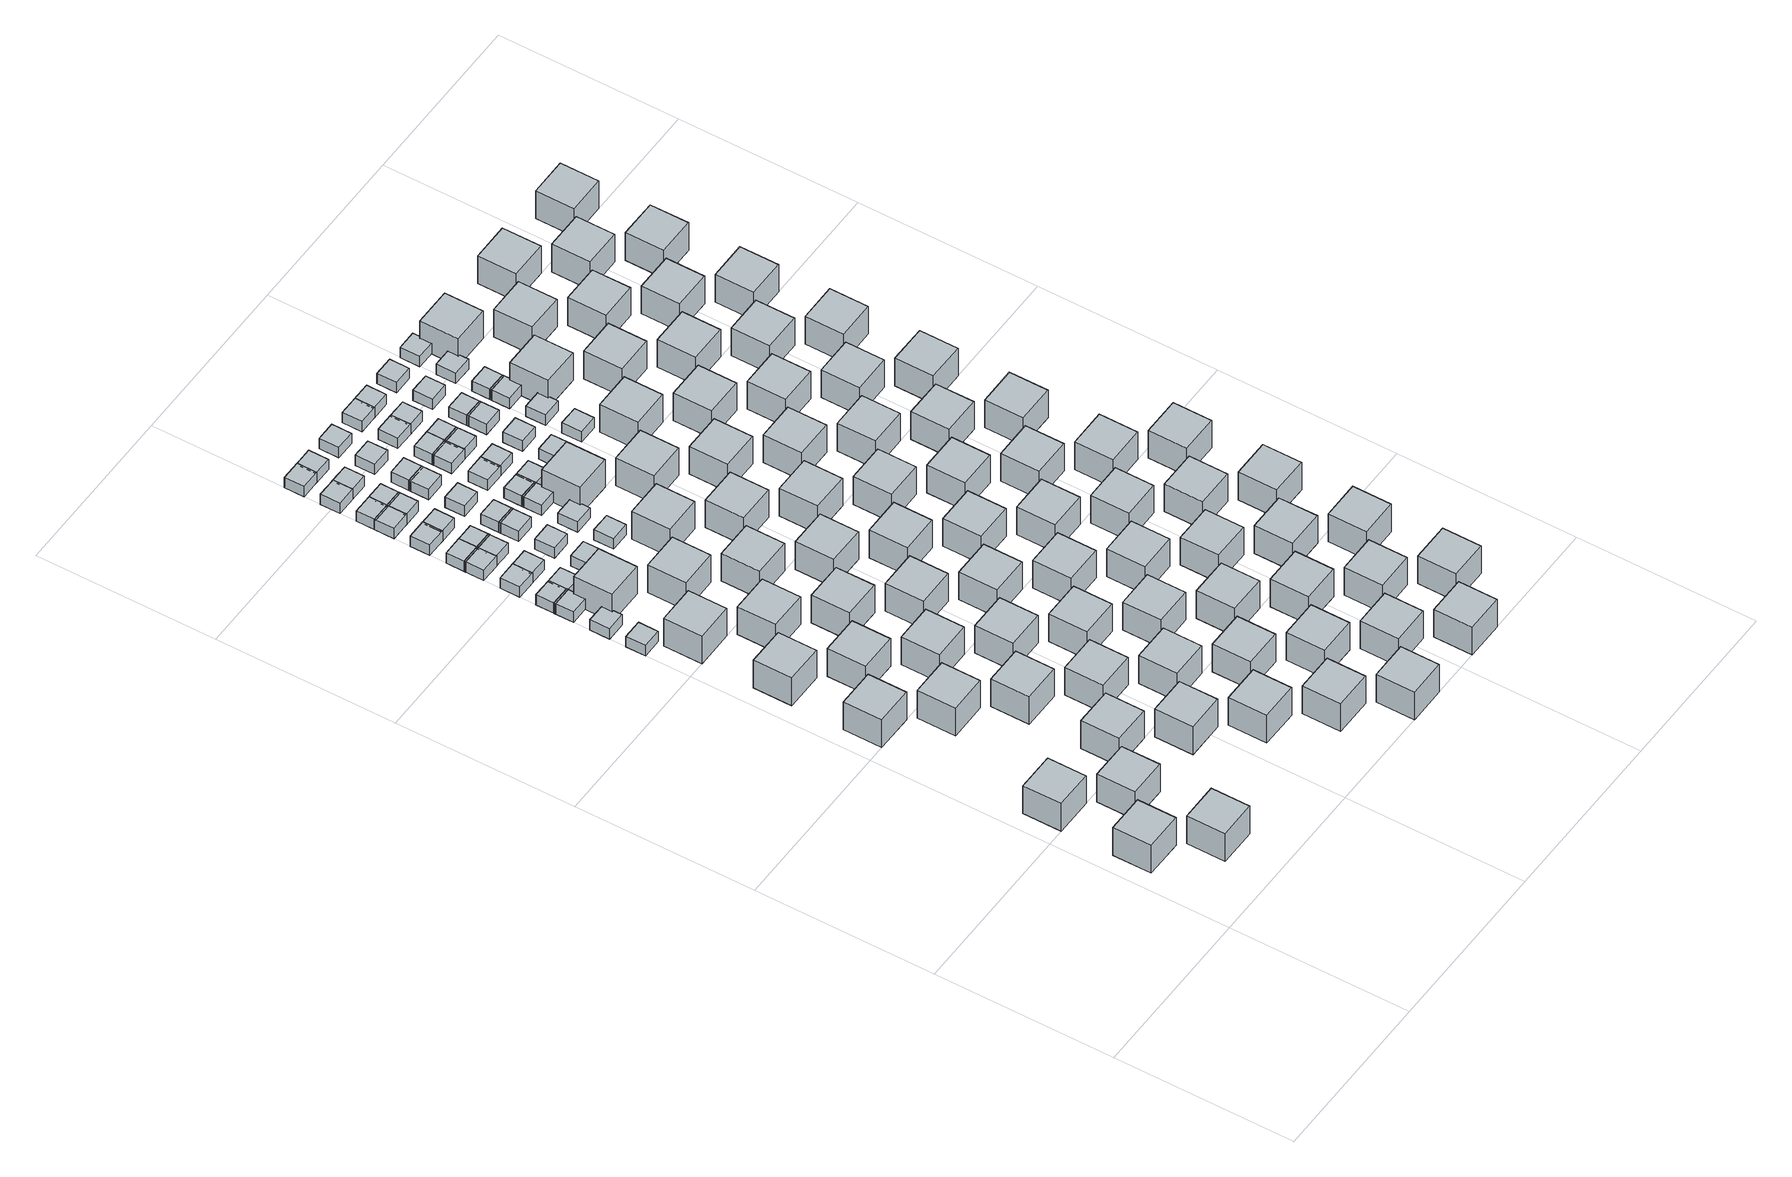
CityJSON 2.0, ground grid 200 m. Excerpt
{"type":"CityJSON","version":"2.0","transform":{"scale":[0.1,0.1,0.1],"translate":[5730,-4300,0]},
"CityObjects":{
"object1":{"type":"GenericCityObject","geometry":[{"type":"Solid","lod":"1","boundaries":[[[[0,1,2,3]],[[4,5,1,0]],[[5,6,2,1]],[[6,7,3,2]],[[7,4,0,3]],[[7,6,5,4]]]]}]},
"object2":{"type":"GenericCityObject","geometry":[{"type":"Solid","lod":"1","boundaries":[[[[8,9,10,11]],[[12,13,9,8]],[[13,14,10,9]],[[14,15,11,10]],[[15,12,8,11]],[[15,14,13,12]]]]}]},
"object3":{"type":"GenericCityObject","geometry":[{"type":"Solid","lod":"1","boundaries":[[[[16,17,18,19]],[[20,21,17,16]],[[21,22,18,17]],[[22,23,19,18]],[[23,20,16,19]],[[23,22,21,20]]]]}]},
"object4":{"type":"GenericCityObject","geometry":[{"type":"Solid","lod":"1","boundaries":[[[[24,25,26,27]],[[28,29,25,24]],[[29,30,26,25]],[[30,31,27,26]],[[31,28,24,27]],[[31,30,29,28]]]]}]},
"object5":{"type":"GenericCityObject","geometry":[{"type":"Solid","lod":"1","boundaries":[[[[32,33,34,35]],[[36,37,33,32]],[[37,38,34,33]],[[38,39,35,34]],[[39,36,32,35]],[[39,38,37,36]]]]}]},
"object6":{"type":"GenericCityObject","geometry":[{"type":"Solid","lod":"1","boundaries":[[[[40,41,42,43]],[[44,45,41,40]],[[45,46,42,41]],[[46,47,43,42]],[[47,44,40,43]],[[47,46,45,44]]]]}]},
"object7":{"type":"GenericCityObject","geometry":[{"type":"Solid","lod":"1","boundaries":[[[[48,49,50,51]],[[52,53,49,48]],[[53,54,50,49]],[[54,55,51,50]],[[55,52,48,51]],[[55,54,53,52]]]]}]},
"object8":{"type":"GenericCityObject","geometry":[{"type":"Solid","lod":"1","boundaries":[[[[56,57,58,59]],[[60,61,57,56]],[[61,62,58,57]],[[62,63,59,58]],[[63,60,56,59]],[[63,62,61,60]]]]}]},
"object9":{"type":"GenericCityObject","geometry":[{"type":"Solid","lod":"1","boundaries":[[[[64,65,66,67]],[[68,69,65,64]],[[69,70,66,65]],[[70,71,67,66]],[[71,68,64,67]],[[71,70,69,68]]]]}]},
"object10":{"type":"GenericCityObject","geometry":[{"type":"Solid","lod":"1","boundaries":[[[[72,73,74,75]],[[76,77,73,72]],[[77,78,74,73]],[[78,79,75,74]],[[79,76,72,75]],[[79,78,77,76]]]]}]},
"object11":{"type":"GenericCityObject","geometry":[{"type":"Solid","lod":"1","boundaries":[[[[80,81,82,83]],[[84,85,81,80]],[[85,86,82,81]],[[86,87,83,82]],[[87,84,80,83]],[[87,86,85,84]]]]}]},
"object12":{"type":"GenericCityObject","geometry":[{"type":"Solid","lod":"1","boundaries":[[[[88,89,90,91]],[[92,93,89,88]],[[93,94,90,89]],[[94,95,91,90]],[[95,92,88,91]],[[95,94,93,92]]]]}]},
"object13":{"type":"GenericCityObject","geometry":[{"type":"Solid","lod":"1","boundaries":[[[[96,97,98,99]],[[100,101,97,96]],[[101,102,98,97]],[[102,103,99,98]],[[103,100,96,99]],[[103,102,101,100]]]]}]},
"object14":{"type":"GenericCityObject","geometry":[{"type":"Solid","lod":"1","boundaries":[[[[104,105,106,107]],[[108,109,105,104]],[[109,110,106,105]],[[110,111,107,106]],[[111,108,104,107]],[[111,110,109,108]]]]}]},
"object15":{"type":"GenericCityObject","geometry":[{"type":"Solid","lod":"1","boundaries":[[[[112,113,114,115]],[[116,117,113,112]],[[117,118,114,113]],[[118,119,115,114]],[[119,116,112,115]],[[119,118,117,116]]]]}]},
"object16":{"type":"GenericCityObject","geometry":[{"type":"Solid","lod":"1","boundaries":[[[[120,121,122,123]],[[124,125,121,120]],[[125,126,122,121]],[[126,127,123,122]],[[127,124,120,123]],[[127,126,125,124]]]]}]},
"object17":{"type":"GenericCityObject","geometry":[{"type":"Solid","lod":"1","boundaries":[[[[128,129,130,131]],[[132,133,129,128]],[[133,134,130,129]],[[134,135,131,130]],[[135,132,128,131]],[[135,134,133,132]]]]}]},
"object18":{"type":"GenericCityObject","geometry":[{"type":"Solid","lod":"1","boundaries":[[[[136,137,138,139]],[[140,141,137,136]],[[141,142,138,137]],[[142,143,139,138]],[[143,140,136,139]],[[143,142,141,140]]]]}]},
"object19":{"type":"GenericCityObject","geometry":[{"type":"Solid","lod":"1","boundaries":[[[[144,145,146,147]],[[148,149,145,144]],[[149,150,146,145]],[[150,151,147,146]],[[151,148,144,147]],[[151,150,149,148]]]]}]},
"object20":{"type":"GenericCityObject","geometry":[{"type":"Solid","lod":"1","boundaries":[[[[152,153,154,155]],[[156,157,153,152]],[[157,158,154,153]],[[158,159,155,154]],[[159,156,152,155]],[[159,158,157,156]]]]}]},
"object21":{"type":"GenericCityObject","geometry":[{"type":"Solid","lod":"1","boundaries":[[[[160,161,162,163]],[[164,165,161,160]],[[165,166,162,161]],[[166,167,163,162]],[[167,164,160,163]],[[167,166,165,164]]]]}]},
"object22":{"type":"GenericCityObject","geometry":[{"type":"Solid","lod":"1","boundaries":[[[[168,169,170,171]],[[172,173,169,168]],[[173,174,170,169]],[[174,175,171,170]],[[175,172,168,171]],[[175,174,173,172]]]]}]},
"object23":{"type":"GenericCityObject","geometry":[{"type":"Solid","lod":"1","boundaries":[[[[176,177,178,179]],[[180,181,177,176]],[[181,182,178,177]],[[182,183,179,178]],[[183,180,176,179]],[[183,182,181,180]]]]}]},
"object24":{"type":"GenericCityObject","geometry":[{"type":"Solid","lod":"1","boundaries":[[[[184,185,186,187]],[[188,189,185,184]],[[189,190,186,185]],[[190,191,187,186]],[[191,188,184,187]],[[191,190,189,188]]]]}]},
"object25":{"type":"GenericCityObject","geometry":[{"type":"Solid","lod":"1","boundaries":[[[[192,193,194,195]],[[196,197,193,192]],[[197,198,194,193]],[[198,199,195,194]],[[199,196,192,195]],[[199,198,197,196]]]]}]},
"object26":{"type":"GenericCityObject","geometry":[{"type":"Solid","lod":"1","boundaries":[[[[200,201,202,203]],[[204,205,201,200]],[[205,206,202,201]],[[206,207,203,202]],[[207,204,200,203]],[[207,206,205,204]]]]}]},
"object27":{"type":"GenericCityObject","geometry":[{"type":"Solid","lod":"1","boundaries":[[[[208,209,210,211]],[[212,213,209,208]],[[213,214,210,209]],[[214,215,211,210]],[[215,212,208,211]],[[215,214,213,212]]]]}]},
"object28":{"type":"GenericCityObject","geometry":[{"type":"Solid","lod":"1","boundaries":[[[[216,217,218,219]],[[220,221,217,216]],[[221,222,218,217]],[[222,223,219,218]],[[223,220,216,219]],[[223,222,221,220]]]]}]},
"object29":{"type":"GenericCityObject","geometry":[{"type":"Solid","lod":"1","boundaries":[[[[224,225,226,227]],[[228,229,225,224]],[[229,230,226,225]],[[230,231,227,226]],[[231,228,224,227]],[[231,230,229,228]]]]}]},
"object30":{"type":"GenericCityObject","geometry":[{"type":"Solid","lod":"1","boundaries":[[[[232,233,234,235]],[[236,237,233,232]],[[237,238,234,233]],[[238,239,235,234]],[[239,236,232,235]],[[239,238,237,236]]]]}]},
"object31":{"type":"GenericCityObject","geometry":[{"type":"Solid","lod":"1","boundaries":[[[[240,241,242,243]],[[244,245,241,240]],[[245,246,242,241]],[[246,247,243,242]],[[247,244,240,243]],[[247,246,245,244]]]]}]},
"object32":{"type":"GenericCityObject","geometry":[{"type":"Solid","lod":"1","boundaries":[[[[248,249,250,251]],[[252,253,249,248]],[[253,254,250,249]],[[254,255,251,250]],[[255,252,248,251]],[[255,254,253,252]]]]}]},
"object33":{"type":"GenericCityObject","geometry":[{"type":"Solid","lod":"1","boundaries":[[[[256,257,258,259]],[[260,261,257,256]],[[261,262,258,257]],[[262,263,259,258]],[[263,260,256,259]],[[263,262,261,260]]]]}]},
"object34":{"type":"GenericCityObject","geometry":[{"type":"Solid","lod":"1","boundaries":[[[[264,265,266,267]],[[268,269,265,264]],[[269,270,266,265]],[[270,271,267,266]],[[271,268,264,267]],[[271,270,269,268]]]]}]},
"object35":{"type":"GenericCityObject","geometry":[{"type":"Solid","lod":"1","boundaries":[[[[272,273,274,275]],[[276,277,273,272]],[[277,278,274,273]],[[278,279,275,274]],[[279,276,272,275]],[[279,278,277,276]]]]}]},
"object36":{"type":"GenericCityObject","geometry":[{"type":"Solid","lod":"1","boundaries":[[[[280,281,282,283]],[[284,285,281,280]],[[285,286,282,281]],[[286,287,283,282]],[[287,284,280,283]],[[287,286,285,284]]]]}]},
"object37":{"type":"GenericCityObject","geometry":[{"type":"Solid","lod":"1","boundaries":[[[[288,289,290,291]],[[292,293,289,288]],[[293,294,290,289]],[[294,295,291,290]],[[295,292,288,291]],[[295,294,293,292]]]]}]},
"object38":{"type":"GenericCityObject","geometry":[{"type":"Solid","lod":"1","boundaries":[[[[296,297,298,299]],[[300,301,297,296]],[[301,302,298,297]],[[302,303,299,298]],[[303,300,296,299]],[[303,302,301,300]]]]}]},
"object39":{"type":"GenericCityObject","geometry":[{"type":"Solid","lod":"1","boundaries":[[[[304,305,306,307]],[[308,309,305,304]],[[309,310,306,305]],[[310,311,307,306]],[[311,308,304,307]],[[311,310,309,308]]]]}]},
"object40":{"type":"GenericCityObject","geometry":[{"type":"Solid","lod":"1","boundaries":[[[[312,313,314,315]],[[316,317,313,312]],[[317,318,314,313]],[[318,319,315,314]],[[319,316,312,315]],[[319,318,317,316]]]]}]},
"object41":{"type":"GenericCityObject","geometry":[{"type":"Solid","lod":"1","boundaries":[[[[320,321,322,323]],[[324,325,321,320]],[[325,326,322,321]],[[326,327,323,322]],[[327,324,320,323]],[[327,326,325,324]]]]}]},
"object42":{"type":"GenericCityObject","geometry":[{"type":"Solid","lod":"1","boundaries":[[[[328,329,330,331]],[[332,333,329,328]],[[333,334,330,329]],[[334,335,331,330]],[[335,332,328,331]],[[335,334,333,332]]]]}]},
"object43":{"type":"GenericCityObject","geometry":[{"type":"Solid","lod":"1","boundaries":[[[[336,337,338,339]],[[340,341,337,336]],[[341,342,338,337]],[[342,343,339,338]],[[343,340,336,339]],[[343,342,341,340]]]]}]},
"object44":{"type":"GenericCityObject","geometry":[{"type":"Solid","lod":"1","boundaries":[[[[344,345,346,347]],[[348,349,345,344]],[[349,350,346,345]],[[350,351,347,346]],[[351,348,344,347]],[[351,350,349,348]]]]}]},
"object45":{"type":"GenericCityObject","geometry":[{"type":"Solid","lod":"1","boundaries":[[[[352,353,354,355]],[[356,357,353,352]],[[357,358,354,353]],[[358,359,355,354]],[[359,356,352,355]],[[359,358,357,356]]]]}]},
"object46":{"type":"GenericCityObject","geometry":[{"type":"Solid","lod":"1","boundaries":[[[[360,361,362,363]],[[364,365,361,360]],[[365,366,362,361]],[[366,367,363,362]],[[367,364,360,363]],[[367,366,365,364]]]]}]},
"object47":{"type":"GenericCityObject","geometry":[{"type":"Solid","lod":"1","boundaries":[[[[368,369,370,371]],[[372,373,369,368]],[[373,374,370,369]],[[374,375,371,370]],[[375,372,368,371]],[[375,374,373,372]]]]}]},
"object48":{"type":"GenericCityObject","geometry":[{"type":"Solid","lod":"1","boundaries":[[[[376,377,378,379]],[[380,381,377,376]],[[381,382,378,377]],[[382,383,379,378]],[[383,380,376,379]],[[383,382,381,380]]]]}]},
"object49":{"type":"GenericCityObject","geometry":[{"type":"Solid","lod":"1","boundaries":[[[[384,385,386,387]],[[388,389,385,384]],[[389,390,386,385]],[[390,391,387,386]],[[391,388,384,387]],[[391,390,389,388]]]]}]},
"object50":{"type":"GenericCityObject","geometry":[{"type":"Solid","lod":"1","boundaries":[[[[392,393,394,395]],[[396,397,393,392]],[[397,398,394,393]],[[398,399,395,394]],[[399,396,392,395]],[[399,398,397,396]]]]}]},
"object51":{"type":"GenericCityObject","geometry":[{"type":"Solid","lod":"1","boundaries":[[[[400,401,402,403]],[[404,405,401,400]],[[405,406,402,401]],[[406,407,403,402]],[[407,404,400,403]],[[407,406,405,404]]]]}]},
"object52":{"type":"GenericCityObject","geometry":[{"type":"Solid","lod":"1","boundaries":[[[[408,409,410,411]],[[412,413,409,408]],[[413,414,410,409]],[[414,415,411,410]],[[415,412,408,411]],[[415,414,413,412]]]]}]},
"object53":{"type":"GenericCityObject","geometry":[{"type":"Solid","lod":"1","boundaries":[[[[416,417,418,419]],[[420,421,417,416]],[[421,422,418,417]],[[422,423,419,418]],[[423,420,416,419]],[[423,422,421,420]]]]}]},
"object54":{"type":"GenericCityObject","geometry":[{"type":"Solid","lod":"1","boundaries":[[[[424,425,426,427]],[[428,429,425,424]],[[429,430,426,425]],[[430,431,427,426]],[[431,428,424,427]],[[431,430,429,428]]]]}]},
"object55":{"type":"GenericCityObject","geometry":[{"type":"Solid","lod":"1","boundaries":[[[[432,433,434,435]],[[436,437,433,432]],[[437,438,434,433]],[[438,439,435,434]],[[439,436,432,435]],[[439,438,437,436]]]]}]},
"object56":{"type":"GenericCityObject","geometry":[{"type":"Solid","lod":"1","boundaries":[[[[440,441,442,443]],[[444,445,441,440]],[[445,446,442,441]],[[446,447,443,442]],[[447,444,440,443]],[[447,446,445,444]]]]}]},
"object57":{"type":"GenericCityObject","geometry":[{"type":"Solid","lod":"1","boundaries":[[[[448,449,450,451]],[[452,453,449,448]],[[453,454,450,449]],[[454,455,451,450]],[[455,452,448,451]],[[455,454,453,452]]]]}]},
"object58":{"type":"GenericCityObject","geometry":[{"type":"Solid","lod":"1","boundaries":[[[[456,457,458,459]],[[460,461,457,456]],[[461,462,458,457]],[[462,463,459,458]],[[463,460,456,459]],[[463,462,461,460]]]]}]},
"object59":{"type":"GenericCityObject","geometry":[{"type":"Solid","lod":"1","boundaries":[[[[464,465,466,467]],[[468,469,465,464]],[[469,470,466,465]],[[470,471,467,466]],[[471,468,464,467]],[[471,470,469,468]]]]}]},
"object60":{"type":"GenericCityObject","geometry":[{"type":"Solid","lod":"1","boundaries":[[[[472,473,474,475]],[[476,477,473,472]],[[477,478,474,473]],[[478,479,475,474]],[[479,476,472,475]],[[479,478,477,476]]]]}]},
"object61":{"type":"GenericCityObject","geometry":[{"type":"Solid","lod":"1","boundaries":[[[[480,481,482,483]],[[484,485,481,480]],[[485,486,482,481]],[[486,487,483,482]],[[487,484,480,483]],[[487,486,485,484]]]]}]},
"object62":{"type":"GenericCityObject","geometry":[{"type":"Solid","lod":"1","boundaries":[[[[488,489,490,491]],[[492,493,489,488]],[[493,494,490,489]],[[494,495,491,490]],[[495,492,488,491]],[[495,494,493,492]]]]}]},
"object63":{"type":"GenericCityObject","geometry":[{"type":"Solid","lod":"1","boundaries":[[[[496,497,498,499]],[[500,501,497,496]],[[501,502,498,497]],[[502,503,499,498]],[[503,500,496,499]],[[503,502,501,500]]]]}]},
"object64":{"type":"GenericCityObject","geometry":[{"type":"Solid","lod":"1","boundaries":[[[[504,505,506,507]],[[508,509,505,504]],[[509,510,506,505]],[[510,511,507,506]],[[511,508,504,507]],[[511,510,509,508]]]]}]},
"object65":{"type":"GenericCityObject","geometry":[{"type":"Solid","lod":"1","boundaries":[[[[512,513,514,515]],[[516,517,513,512]],[[517,518,514,513]],[[518,519,515,514]],[[519,516,512,515]],[[519,518,517,516]]]]}]},
"object66":{"type":"GenericCityObject","geometry":[{"type":"Solid","lod":"1","boundaries":[[[[520,521,522,523]],[[524,525,521,520]],[[525,526,522,521]],[[526,527,523,522]],[[527,524,520,523]],[[527,526,525,524]]]]}]},
"object67":{"type":"GenericCityObject","geometry":[{"type":"Solid","lod":"1","boundaries":[[[[528,529,530,531]],[[532,533,529,528]],[[533,534,530,529]],[[534,535,531,530]],[[535,532,528,531]],[[535,534,533,532]]]]}]},
"object68":{"type":"GenericCityObject","geometry":[{"type":"Solid","lod":"1","boundaries":[[[[536,537,538,539]],[[540,541,537,536]],[[541,542,538,537]],[[542,543,539,538]],[[543,540,536,539]],[[543,542,541,540]]]]}]},
"object69":{"type":"GenericCityObject","geometry":[{"type":"Solid","lod":"1","boundaries":[[[[544,545,546,547]],[[548,549,545,544]],[[549,550,546,545]],[[550,551,547,546]],[[551,548,544,547]],[[551,550,549,548]]]]}]},
"object70":{"type":"GenericCityObject","geometry":[{"type":"Solid","lod":"1","boundaries":[[[[552,553,554,555]],[[556,557,553,552]],[[557,558,554,553]],[[558,559,555,554]],[[559,556,552,555]],[[559,558,557,556]]]]}]},
"object71":{"type":"GenericCityObject","geometry":[{"type":"Solid","lod":"1","boundaries":[[[[560,561,562,563]],[[564,565,561,560]],[[565,566,562,561]],[[566,567,563,562]],[[567,564,560,563]],[[567,566,565,564]]]]}]},
"object72":{"type":"GenericCityObject","geometry":[{"type":"Solid","lod":"1","boundaries":[[[[568,569,570,571]],[[572,573,569,568]],[[573,574,570,569]],[[574,575,571,570]],[[575,572,568,571]],[[575,574,573,572]]]]}]},
"object73":{"type":"GenericCityObject","geometry":[{"type":"Solid","lod":"1","boundaries":[[[[576,577,578,579]],[[580,581,577,576]],[[581,582,578,577]],[[582,583,579,578]],[[583,580,576,579]],[[583,582,581,580]]]]}]},
"object74":{"type":"GenericCityObject","geometry":[{"type":"Solid","lod":"1","boundaries":[[[[584,585,586,587]],[[588,589,585,584]],[[589,590,586,585]],[[590,591,587,586]],[[591,588,584,587]],[[591,590,589,588]]]]}]},
"object75":{"type":"GenericCityObject","geometry":[{"type":"Solid","lod":"1","boundaries":[[[[592,593,594,595]],[[596,597,593,592]],[[597,598,594,593]],[[598,599,595,594]],[[599,596,592,595]],[[599,598,597,596]]]]}]},
"object76":{"type":"GenericCityObject","geometry":[{"type":"Solid","lod":"1","boundaries":[[[[600,601,602,603]],[[604,605,601,600]],[[605,606,602,601]],[[606,607,603,602]],[[607,604,600,603]],[[607,606,605,604]]]]}]},
"object77":{"type":"GenericCityObject","geometry":[{"type":"Solid","lod":"1","boundaries":[[[[608,609,610,611]],[[612,613,609,608]],[[613,614,610,609]],[[614,615,611,610]],[[615,612,608,611]],[[615,614,613,612]]]]}]},
"object78":{"type":"GenericCityObject","geometry":[{"type":"Solid","lod":"1","boundaries":[[[[616,617,618,619]],[[620,621,617,616]],[[621,622,618,617]],[[622,623,619,618]],[[623,620,616,619]],[[623,622,621,620]]]]}]},
"object79":{"type":"GenericCityObject","geometry":[{"type":"Solid","lod":"1","boundaries":[[[[624,625,626,627]],[[628,629,625,624]],[[629,630,626,625]],[[630,631,627,626]],[[631,628,624,627]],[[631,630,629,628]]]]}]},
"object80":{"type":"GenericCityObject","geometry":[{"type":"Solid","lod":"1","boundaries":[[[[632,633,634,635]],[[636,637,633,632]],[[637,638,634,633]],[[638,639,635,634]],[[639,636,632,635]],[[639,638,637,636]]]]}]},
"object81":{"type":"GenericCityObject","geometry":[{"type":"Solid","lod":"1","boundaries":[[[[640,641,642,643]],[[644,645,641,640]],[[645,646,642,641]],[[646,647,643,642]],[[647,644,640,643]],[[647,646,645,644]]]]}]},
"object82":{"type":"GenericCityObject","geometry":[{"type":"Solid","lod":"1","boundaries":[[[[648,649,650,651]],[[652,653,649,648]],[[653,654,650,649]],[[654,655,651,650]],[[655,652,648,651]],[[655,654,653,652]]]]}]},
"object83":{"type":"GenericCityObject","geometry":[{"type":"Solid","lod":"1","boundaries":[[[[656,657,658,659]],[[660,661,657,656]],[[661,662,658,657]],[[662,663,659,658]],[[663,660,656,659]],[[663,662,661,660]]]]}]},
"object84":{"type":"GenericCityObject","geometry":[{"type":"Solid","lod":"1","boundaries":[[[[664,665,666,667]],[[668,669,665,664]],[[669,670,666,665]],[[670,671,667,666]],[[671,668,664,667]],[[671,670,669,668]]]]}]},
"object85":{"type":"GenericCityObject","geometry":[{"type":"Solid","lod":"1","boundaries":[[[[672,673,674,675]],[[676,677,673,672]],[[677,678,674,673]],[[678,679,675,674]],[[679,676,672,675]],[[679,678,677,676]]]]}]},
"object86":{"type":"GenericCityObject","geometry":[{"type":"Solid","lod":"1","boundaries":[[[[680,681,682,683]],[[684,685,681,680]],[[685,686,682,681]],[[686,687,683,682]],[[687,684,680,683]],[[687,686,685,684]]]]}]},
"object87":{"type":"GenericCityObject","geometry":[{"type":"Solid","lod":"1","boundaries":[[[[688,689,690,691]],[[692,693,689,688]],[[693,694,690,689]],[[694,695,691,690]],[[695,692,688,691]],[[695,694,693,692]]]]}]},
"object88":{"type":"GenericCityObject","geometry":[{"type":"Solid","lod":"1","boundaries":[[[[696,697,698,699]],[[700,701,697,696]],[[701,702,698,697]],[[702,703,699,698]],[[703,700,696,699]],[[703,702,701,700]]]]}]},
"object89":{"type":"GenericCityObject","geometry":[{"type":"Solid","lod":"1","boundaries":[[[[704,705,706,707]],[[708,709,705,704]],[[709,710,706,705]],[[710,711,707,706]],[[711,708,704,707]],[[711,710,709,708]]]]}]},
"object90":{"type":"GenericCityObject","geometry":[{"type":"Solid","lod":"1","boundaries":[[[[712,713,714,715]],[[716,717,713,712]],[[717,718,714,713]],[[718,719,715,714]],[[719,716,712,715]],[[719,718,717,716]]]]}]},
"object91":{"type":"GenericCityObject","geometry":[{"type":"Solid","lod":"1","boundaries":[[[[720,721,722,723]],[[724,725,721,720]],[[725,726,722,721]],[[726,727,723,722]],[[727,724,720,723]],[[727,726,725,724]]]]}]},
"object92":{"type":"GenericCityObject","geometry":[{"type":"Solid","lod":"1","boundaries":[[[[728,729,730,731]],[[732,733,729,728]],[[733,734,730,729]],[[734,735,731,730]],[[735,732,728,731]],[[735,734,733,732]]]]}]},
"object93":{"type":"GenericCityObject","geometry":[{"type":"Solid","lod":"1","boundaries":[[[[736,737,738,739]],[[740,741,737,736]],[[741,742,738,737]],[[742,743,739,738]],[[743,740,736,739]],[[743,742,741,740]]]]}]},
"object94":{"type":"GenericCityObject","geometry":[{"type":"Solid","lod":"1","boundaries":[[[[744,745,746,747]],[[748,749,745,744]],[[749,750,746,745]],[[750,751,747,746]],[[751,748,744,747]],[[751,750,749,748]]]]}]},
"object95":{"type":"GenericCityObject","geometry":[{"type":"Solid","lod":"1","boundaries":[[[[752,753,754,755]],[[756,757,753,752]],[[757,758,754,753]],[[758,759,755,754]],[[759,756,752,755]],[[759,758,757,756]]]]}]},
"object96":{"type":"GenericCityObject","geometry":[{"type":"Solid","lod":"1","boundaries":[[[[760,761,762,763]],[[764,765,761,760]],[[765,766,762,761]],[[766,767,763,762]],[[767,764,760,763]],[[767,766,765,764]]]]}]},
"object97":{"type":"GenericCityObject","geometry":[{"type":"Solid","lod":"1","boundaries":[[[[768,769,770,771]],[[772,773,769,768]],[[773,774,770,769]],[[774,775,771,770]],[[775,772,768,771]],[[775,774,773,772]]]]}]},
"object98":{"type":"GenericCityObject","geometry":[{"type":"Solid","lod":"1","boundaries":[[[[776,777,778,779]],[[780,781,777,776]],[[781,782,778,777]],[[782,783,779,778]],[[783,780,776,779]],[[783,782,781,780]]]]}]},
"object99":{"type":"GenericCityObject","geometry":[{"type":"Solid","lod":"1","boundaries":[[[[784,785,786,787]],[[788,789,785,784]],[[789,790,786,785]],[[790,791,787,786]],[[791,788,784,787]],[[791,790,789,788]]]]}]},
"object100":{"type":"GenericCityObject","geometry":[{"type":"Solid","lod":"1","boundaries":[[[[792,793,794,795]],[[796,797,793,792]],[[797,798,794,793]],[[798,799,795,794]],[[799,796,792,795]],[[799,798,797,796]]]]}]},
"object101":{"type":"GenericCityObject","geometry":[{"type":"Solid","lod":"1","boundaries":[[[[800,801,802,803]],[[804,805,801,800]],[[805,806,802,801]],[[806,807,803,802]],[[807,804,800,803]],[[807,806,805,804]]]]}]},
"object102":{"type":"GenericCityObject","geometry":[{"type":"Solid","lod":"1","boundaries":[[[[808,809,810,811]],[[812,813,809,808]],[[813,814,810,809]],[[814,815,811,810]],[[815,812,808,811]],[[815,814,813,812]]]]}]},
"object103":{"type":"GenericCityObject","geometry":[{"type":"Solid","lod":"1","boundaries":[[[[816,817,818,819]],[[820,821,817,816]],[[821,822,818,817]],[[822,823,819,818]],[[823,820,816,819]],[[823,822,821,820]]]]}]},
"object104":{"type":"GenericCityObject","geometry":[{"type":"Solid","lod":"1","boundaries":[[[[824,825,826,827]],[[828,829,825,824]],[[829,830,826,825]],[[830,831,827,826]],[[831,828,824,827]],[[831,830,829,828]]]]}]},
"object105":{"type":"GenericCityObject","geometry":[{"type":"Solid","lod":"1","boundaries":[[[[832,833,834,835]],[[836,837,833,832]],[[837,838,834,833]],[[838,839,835,834]],[[839,836,832,835]],[[839,838,837,836]]]]}]},
"object106":{"type":"GenericCityObject","geometry":[{"type":"Solid","lod":"1","boundaries":[[[[840,841,842,843]],[[844,845,841,840]],[[845,846,842,841]],[[846,847,843,842]],[[847,844,840,843]],[[847,846,845,844]]]]}]},
"object107":{"type":"GenericCityObject","geometry":[{"type":"Solid","lod":"1","boundaries":[[[[848,849,850,851]],[[852,853,849,848]],[[853,854,850,849]],[[854,855,851,850]],[[855,852,848,851]],[[855,854,853,852]]]]}]},
"object108":{"type":"GenericCityObject","geometry":[{"type":"Solid","lod":"1","boundaries":[[[[856,857,858,859]],[[860,861,857,856]],[[861,862,858,857]],[[862,863,859,858]],[[863,860,856,859]],[[863,862,861,860]]]]}]},
"object109":{"type":"GenericCityObject","geometry":[{"type":"Solid","lod":"1","boundaries":[[[[864,865,866,867]],[[868,869,865,864]],[[869,870,866,865]],[[870,871,867,866]],[[871,868,864,867]],[[871,870,869,868]]]]}]},
"object110":{"type":"GenericCityObject","geometry":[{"type":"Solid","lod":"1","boundaries":[[[[872,873,874,875]],[[876,877,873,872]],[[877,878,874,873]],[[878,879,875,874]],[[879,876,872,875]],[[879,878,877,876]]]]}]},
"object111":{"type":"GenericCityObject","geometry":[{"type":"Solid","lod":"1","boundaries":[[[[880,881,882,883]],[[884,885,881,880]],[[885,886,882,881]],[[886,887,883,882]],[[887,884,880,883]],[[887,886,885,884]]]]}]},
"object112":{"type":"GenericCityObject","geometry":[{"type":"Solid","lod":"1","boundaries":[[[[888,889,890,891]],[[892,893,889,888]],[[893,894,890,889]],[[894,895,891,890]],[[895,892,888,891]],[[895,894,893,892]]]]}]},
"object113":{"type":"GenericCityObject","geometry":[{"type":"Solid","lod":"1","boundaries":[[[[896,897,898,899]],[[900,901,897,896]],[[901,902,898,897]],[[902,903,899,898]],[[903,900,896,899]],[[903,902,901,900]]]]}]},
"object114":{"type":"GenericCityObject","geometry":[{"type":"Solid","lod":"1","boundaries":[[[[904,905,906,907]],[[908,909,905,904]],[[909,910,906,905]],[[910,911,907,906]],[[911,908,904,907]],[[911,910,909,908]]]]}]},
"object115":{"type":"GenericCityObject","geometry":[{"type":"Solid","lod":"1","boundaries":[[[[912,913,914,915]],[[916,917,913,912]],[[917,918,914,913]],[[918,919,915,914]],[[919,916,912,915]],[[919,918,917,916]]]]}]},
"object116":{"type":"GenericCityObject","geometry":[{"type":"Solid","lod":"1","boundaries":[[[[920,921,922,923]],[[924,925,921,920]],[[925,926,922,921]],[[926,927,923,922]],[[927,924,920,923]],[[927,926,925,924]]]]}]},
"object117":{"type":"GenericCityObject","geometry":[{"type":"Solid","lod":"1","boundaries":[[[[928,929,930,931]],[[932,933,929,928]],[[933,934,930,929]],[[934,935,931,930]],[[935,932,928,931]],[[935,934,933,932]]]]}]},
"object118":{"type":"GenericCityObject","geometry":[{"type":"Solid","lod":"1","boundaries":[[[[936,937,938,939]],[[940,941,937,936]],[[941,942,938,937]],[[942,943,939,938]],[[943,940,936,939]],[[943,942,941,940]]]]}]},
"object119":{"type":"GenericCityObject","geometry":[{"type":"Solid","lod":"1","boundaries":[[[[944,945,946,947]],[[948,949,945,944]],[[949,950,946,945]],[[950,951,947,946]],[[951,948,944,947]],[[951,950,949,948]]]]}]},
"object120":{"type":"GenericCityObject","geometry":[{"type":"Solid","lod":"1","boundaries":[[[[952,953,954,955]],[[956,957,953,952]],[[957,958,954,953]],[[958,959,955,954]],[[959,956,952,955]],[[959,958,957,956]]]]}]},
"object121":{"type":"GenericCityObject","geometry":[{"type":"Solid","lod":"1","boundaries":[[[[960,961,962,963]],[[964,965,961,960]],[[965,966,962,961]],[[966,967,963,962]],[[967,964,960,963]],[[967,966,965,964]]]]}]},
"object122":{"type":"GenericCityObject","geometry":[{"type":"Solid","lod":"1","boundaries":[[[[968,969,970,971]],[[972,973,969,968]],[[973,974,970,969]],[[974,975,971,970]],[[975,972,968,971]],[[975,974,973,972]]]]}]},
"object123":{"type":"GenericCityObject","geometry":[{"type":"Solid","lod":"1","boundaries":[[[[976,977,978,979]],[[980,981,977,976]],[[981,982,978,977]],[[982,983,979,978]],[[983,980,976,979]],[[983,982,981,980]]]]}]},
"object124":{"type":"GenericCityObject","geometry":[{"type":"Solid","lod":"1","boundaries":[[[[984,985,986,987]],[[988,989,985,984]],[[989,990,986,985]],[[990,991,987,986]],[[991,988,984,987]],[[991,990,989,988]]]]}]},
"object125":{"type":"GenericCityObject","geometry":[{"type":"Solid","lod":"1","boundaries":[[[[992,993,994,995]],[[996,997,993,992]],[[997,998,994,993]],[[998,999,995,994]],[[999,996,992,995]],[[999,998,997,996]]]]}]},
"object126":{"type":"GenericCityObject","geometry":[{"type":"Solid","lod":"1","boundaries":[[[[1000,1001,1002,1003]],[[1004,1005,1001,1000]],[[1005,1006,1002,1001]],[[1006,1007,1003,1002]],[[1007,1004,1000,1003]],[[1007,1006,1005,1004]]]]}]},
"object127":{"type":"GenericCityObject","geometry":[{"type":"Solid","lod":"1","boundaries":[[[[1008,1009,1010,1011]],[[1012,1013,1009,1008]],[[1013,1014,1010,1009]],[[1014,1015,1011,1010]],[[1015,1012,1008,1011]],[[1015,1014,1013,1012]]]]}]},
"object128":{"type":"GenericCityObject","geometry":[{"type":"Solid","lod":"1","boundaries":[[[[1016,1017,1018,1019]],[[1020,1021,1017,1016]],[[1021,1022,1018,1017]],[[1022,1023,1019,1018]],[[1023,1020,1016,1019]],[[1023,1022,1021,1020]]]]}]},
"object129":{"type":"GenericCityObject","geometry":[{"type":"Solid","lod":"1","boundaries":[[[[1024,1025,1026,1027]],[[1028,1029,1025,1024]],[[1029,1030,1026,1025]],[[1030,1031,1027,1026]],[[1031,1028,1024,1027]],[[1031,1030,1029,1028]]]]}]},
"object130":{"type":"GenericCityObject","geometry":[{"type":"Solid","lod":"1","boundaries":[[[[1032,1033,1034,1035]],[[1036,1037,1033,1032]],[[1037,1038,1034,1033]],[[1038,1039,1035,1034]],[[1039,1036,1032,1035]],[[1039,1038,1037,1036]]]]}]},
"object131":{"type":"GenericCityObject","geometry":[{"type":"Solid","lod":"1","boundaries":[[[[1040,1041,1042,1043]],[[1044,1045,1041,1040]],[[1045,1046,1042,1041]],[[1046,1047,1043,1042]],[[1047,1044,1040,1043]],[[1047,1046,1045,1044]]]]}]},
"object132":{"type":"GenericCityObject","geometry":[{"type":"Solid","lod":"1","boundaries":[[[[1048,1049,1050,1051]],[[1052,1053,1049,1048]],[[1053,1054,1050,1049]],[[1054,1055,1051,1050]],[[1055,1052,1048,1051]],[[1055,1054,1053,1052]]]]}]},
"object133":{"type":"GenericCityObject","geometry":[{"type":"Solid","lod":"1","boundaries":[[[[1056,1057,1058,1059]],[[1060,1061,1057,1056]],[[1061,1062,1058,1057]],[[1062,1063,1059,1058]],[[1063,1060,1056,1059]],[[1063,1062,1061,1060]]]]}]},
"object134":{"type":"GenericCityObject","geometry":[{"type":"Solid","lod":"1","boundaries":[[[[1064,1065,1066,1067]],[[1068,1069,1065,1064]],[[1069,1070,1066,1065]],[[1070,1071,1067,1066]],[[1071,1068,1064,1067]],[[1071,1070,1069,1068]]]]}]},
"object135":{"type":"GenericCityObject","geometry":[{"type":"Solid","lod":"1","boundaries":[[[[1072,1073,1074,1075]],[[1076,1077,1073,1072]],[[1077,1078,1074,1073]],[[1078,1079,1075,1074]],[[1079,1076,1072,1075]],[[1079,1078,1077,1076]]]]}]},
"object136":{"type":"GenericCityObject","geometry":[{"type":"Solid","lod":"1","boundaries":[[[[1080,1081,1082,1083]],[[1084,1085,1081,1080]],[[1085,1086,1082,1081]],[[1086,1087,1083,1082]],[[1087,1084,1080,1083]],[[1087,1086,1085,1084]]]]}]},
"object137":{"type":"GenericCityObject","geometry":[{"type":"Solid","lod":"1","boundaries":[[[[1088,1089,1090,1091]],[[1092,1093,1089,1088]],[[1093,1094,1090,1089]],[[1094,1095,1091,1090]],[[1095,1092,1088,1091]],[[1095,1094,1093,1092]]]]}]},
"object138":{"type":"GenericCityObject","geometry":[{"type":"Solid","lod":"1","boundaries":[[[[1096,1097,1098,1099]],[[1100,1101,1097,1096]],[[1101,1102,1098,1097]],[[1102,1103,1099,1098]],[[1103,1100,1096,1099]],[[1103,1102,1101,1100]]]]}]},
"object139":{"type":"GenericCityObject","geometry":[{"type":"Solid","lod":"1","boundaries":[[[[1104,1105,1106,1107]],[[1108,1109,1105,1104]],[[1109,1110,1106,1105]],[[1110,1111,1107,1106]],[[1111,1108,1104,1107]],[[1111,1110,1109,1108]]]]}]}
},
"vertices":[
[200,1000,0],[629,1000,0],[629,1429,0],[200,1429,0],[200,1000,375],[629,1000,375],[629,1429,375],[200,1429,375],
[200,2000,0],[629,2000,0],[629,2429,0],[200,2429,0],[200,2000,375],[629,2000,375],[629,2429,375],[200,2429,375],
[700,500,0],[1129,500,0],[1129,929,0],[700,929,0],[700,500,375],[1129,500,375],[1129,929,375],[700,929,375],
[700,1500,0],[1129,1500,0],[1129,1929,0],[700,1929,0],[700,1500,375],[1129,1500,375],[1129,1929,375],[700,1929,375],
[200,4000,0],[629,4000,0],[629,4429,0],[200,4429,0],[200,4000,375],[629,4000,375],[629,4429,375],[200,4429,375],
[200,5000,0],[629,5000,0],[629,5429,0],[200,5429,0],[200,5000,375],[629,5000,375],[629,5429,375],[200,5429,375],
[700,3500,0],[1129,3500,0],[1129,3929,0],[700,3929,0],[700,3500,375],[1129,3500,375],[1129,3929,375],[700,3929,375],
[1200,2000,0],[1629,2000,0],[1629,2429,0],[1200,2429,0],[1200,2000,375],[1629,2000,375],[1629,2429,375],[1200,2429,375],
[0,6500,0],[220,6500,0],[220,6720,0],[0,6720,0],[0,6500,140],[220,6500,140],[220,6720,140],[0,6720,140],
[0,6900,0],[220,6900,0],[220,7120,0],[0,7120,0],[0,6900,140],[220,6900,140],[220,7120,140],[0,7120,140],
[200,6000,0],[629,6000,0],[629,6429,0],[200,6429,0],[200,6000,375],[629,6000,375],[629,6429,375],[200,6429,375],
[700,4500,0],[1129,4500,0],[1129,4929,0],[700,4929,0],[700,4500,375],[1129,4500,375],[1129,4929,375],[700,4929,375],
[0,7300,0],[220,7300,0],[220,7520,0],[0,7520,0],[0,7300,140],[220,7300,140],[220,7520,140],[0,7520,140],
[1200,3000,0],[1629,3000,0],[1629,3429,0],[1200,3429,0],[1200,3000,375],[1629,3000,375],[1629,3429,375],[1200,3429,375],
[0,7500,0],[220,7500,0],[220,7720,0],[0,7720,0],[0,7500,140],[220,7500,140],[220,7720,140],[0,7720,140],
[1700,1500,0],[2129,1500,0],[2129,1929,0],[1700,1929,0],[1700,1500,375],[2129,1500,375],[2129,1929,375],[1700,1929,375],
[0,7900,0],[220,7900,0],[220,8120,0],[0,8120,0],[0,7900,140],[220,7900,140],[220,8120,140],[0,8120,140],
[200,7000,0],[629,7000,0],[629,7429,0],[200,7429,0],[200,7000,375],[629,7000,375],[629,7429,375],[200,7429,375],
[200,7500,0],[420,7500,0],[420,7720,0],[200,7720,0],[200,7500,140],[420,7500,140],[420,7720,140],[200,7720,140],
[700,5500,0],[1129,5500,0],[1129,5929,0],[700,5929,0],[700,5500,375],[1129,5500,375],[1129,5929,375],[700,5929,375],
[0,8300,0],[220,8300,0],[220,8520,0],[0,8520,0],[0,8300,140],[220,8300,140],[220,8520,140],[0,8520,140],
[1200,4000,0],[1629,4000,0],[1629,4429,0],[1200,4429,0],[1200,4000,375],[1629,4000,375],[1629,4429,375],[1200,4429,375],
[0,8500,0],[220,8500,0],[220,8720,0],[0,8720,0],[0,8500,140],[220,8500,140],[220,8720,140],[0,8720,140],
[200,7900,0],[420,7900,0],[420,8120,0],[200,8120,0],[200,7900,140],[420,7900,140],[420,8120,140],[200,8120,140],
[1700,2500,0],[2129,2500,0],[2129,2929,0],[1700,2929,0],[1700,2500,375],[2129,2500,375],[2129,2929,375],[1700,2929,375],
[2200,1000,0],[2629,1000,0],[2629,1429,0],[2200,1429,0],[2200,1000,375],[2629,1000,375],[2629,1429,375],[2200,1429,375],
[0,8900,0],[220,8900,0],[220,9120,0],[0,9120,0],[0,8900,140],[220,8900,140],[220,9120,140],[0,9120,140],
[200,8300,0],[420,8300,0],[420,8520,0],[200,8520,0],[200,8300,140],[420,8300,140],[420,8520,140],[200,8520,140],
[200,8500,0],[420,8500,0],[420,8720,0],[200,8720,0],[200,8500,140],[420,8500,140],[420,8720,140],[200,8720,140],
[700,6500,0],[1129,6500,0],[1129,6929,0],[700,6929,0],[700,6500,375],[1129,6500,375],[1129,6929,375],[700,6929,375],
[0,9300,0],[220,9300,0],[220,9520,0],[0,9520,0],[0,9300,140],[220,9300,140],[220,9520,140],[0,9520,140],
[1200,5000,0],[1629,5000,0],[1629,5429,0],[1200,5429,0],[1200,5000,375],[1629,5000,375],[1629,5429,375],[1200,5429,375],
[0,9500,0],[220,9500,0],[220,9720,0],[0,9720,0],[0,9500,140],[220,9500,140],[220,9720,140],[0,9720,140],
[600,7500,0],[820,7500,0],[820,7720,0],[600,7720,0],[600,7500,140],[820,7500,140],[820,7720,140],[600,7720,140],
[200,8900,0],[420,8900,0],[420,9120,0],[200,9120,0],[200,8900,140],[420,8900,140],[420,9120,140],[200,9120,140],
[1700,3500,0],[2129,3500,0],[2129,3929,0],[1700,3929,0],[1700,3500,375],[2129,3500,375],[2129,3929,375],[1700,3929,375],
[2200,2000,0],[2629,2000,0],[2629,2429,0],[2200,2429,0],[2200,2000,375],[2629,2000,375],[2629,2429,375],[2200,2429,375],
[0,9900,0],[220,9900,0],[220,10120,0],[0,10120,0],[0,9900,140],[220,9900,140],[220,10120,140],[0,10120,140],
[600,7900,0],[820,7900,0],[820,8120,0],[600,8120,0],[600,7900,140],[820,7900,140],[820,8120,140],[600,8120,140],
[2700,500,0],[3129,500,0],[3129,929,0],[2700,929,0],[2700,500,375],[3129,500,375],[3129,929,375],[2700,929,375],
[200,9300,0],[420,9300,0],[420,9520,0],[200,9520,0],[200,9300,140],[420,9300,140],[420,9520,140],[200,9520,140],
[200,9500,0],[420,9500,0],[420,9720,0],[200,9720,0],[200,9500,140],[420,9500,140],[420,9720,140],[200,9720,140],
[0,10300,0],[220,10300,0],[220,10520,0],[0,10520,0],[0,10300,140],[220,10300,140],[220,10520,140],[0,10520,140],
[600,8300,0],[820,8300,0],[820,8520,0],[600,8520,0],[600,8300,140],[820,8300,140],[820,8520,140],[600,8520,140],
[1200,6000,0],[1629,6000,0],[1629,6429,0],[1200,6429,0],[1200,6000,375],[1629,6000,375],[1629,6429,375],[1200,6429,375],
[600,8500,0],[820,8500,0],[820,8720,0],[600,8720,0],[600,8500,140],[820,8500,140],[820,8720,140],[600,8720,140],
[200,9900,0],[420,9900,0],[420,10120,0],[200,10120,0],[200,9900,140],[420,9900,140],[420,10120,140],[200,10120,140],
[1700,4500,0],[2129,4500,0],[2129,4929,0],[1700,4929,0],[1700,4500,375],[2129,4500,375],[2129,4929,375],[1700,4929,375],
[2200,3000,0],[2629,3000,0],[2629,3429,0],[2200,3429,0],[2200,3000,375],[2629,3000,375],[2629,3429,375],[2200,3429,375],
[1000,7500,0],[1220,7500,0],[1220,7720,0],[1000,7720,0],[1000,7500,140],[1220,7500,140],[1220,7720,140],[1000,7720,140],
[600,8900,0],[820,8900,0],[820,9120,0],[600,9120,0],[600,8900,140],[820,8900,140],[820,9120,140],[600,9120,140],
[2700,1500,0],[3129,1500,0],[3129,1929,0],[2700,1929,0],[2700,1500,375],[3129,1500,375],[3129,1929,375],[2700,1929,375],
[200,10300,0],[420,10300,0],[420,10520,0],[200,10520,0],[200,10300,140],[420,10300,140],[420,10520,140],[200,10520,140],
[3200,0,0],[3629,0,0],[3629,429,0],[3200,429,0],[3200,0,375],[3629,0,375],[3629,429,375],[3200,429,375],
[1000,7900,0],[1220,7900,0],[1220,8120,0],[1000,8120,0],[1000,7900,140],[1220,7900,140],[1220,8120,140],[1000,8120,140],
[600,9300,0],[820,9300,0],[820,9520,0],[600,9520,0],[600,9300,140],[820,9300,140],[820,9520,140],[600,9520,140],
[1200,7000,0],[1629,7000,0],[1629,7429,0],[1200,7429,0],[1200,7000,375],[1629,7000,375],[1629,7429,375],[1200,7429,375],
[600,9500,0],[820,9500,0],[820,9720,0],[600,9720,0],[600,9500,140],[820,9500,140],[820,9720,140],[600,9720,140],
[1700,5500,0],[2129,5500,0],[2129,5929,0],[1700,5929,0],[1700,5500,375],[2129,5500,375],[2129,5929,375],[1700,5929,375],
[1000,8300,0],[1220,8300,0],[1220,8520,0],[1000,8520,0],[1000,8300,140],[1220,8300,140],[1220,8520,140],[1000,8520,140],
[2200,4000,0],[2629,4000,0],[2629,4429,0],[2200,4429,0],[2200,4000,375],[2629,4000,375],[2629,4429,375],[2200,4429,375],
[1000,8500,0],[1220,8500,0],[1220,8720,0],[1000,8720,0],[1000,8500,140],[1220,8500,140],[1220,8720,140],[1000,8720,140],
[600,9900,0],[820,9900,0],[820,10120,0],[600,10120,0],[600,9900,140],[820,9900,140],[820,10120,140],[600,10120,140],
[2700,2500,0],[3129,2500,0],[3129,2929,0],[2700,2929,0],[2700,2500,375],[3129,2500,375],[3129,2929,375],[2700,2929,375],
[3200,1000,0],[3629,1000,0],[3629,1429,0],[3200,1429,0],[3200,1000,375],[3629,1000,375],[3629,1429,375],[3200,1429,375],
[1000,8900,0],[1220,8900,0],[1220,9120,0],[1000,9120,0],[1000,8900,140],[1220,8900,140],[1220,9120,140],[1000,9120,140],
[600,10300,0],[820,10300,0],[820,10520,0],[600,10520,0],[600,10300,140],[820,10300,140],[820,10520,140],[600,10520,140],
[1200,8000,0],[1629,8000,0],[1629,8429,0],[1200,8429,0],[1200,8000,375],[1629,8000,375],[1629,8429,375],[1200,8429,375],
[1200,8500,0],[1420,8500,0],[1420,8720,0],[1200,8720,0],[1200,8500,140],[1420,8500,140],[1420,8720,140],[1200,8720,140],
[1700,6500,0],[2129,6500,0],[2129,6929,0],[1700,6929,0],[1700,6500,375],[2129,6500,375],[2129,6929,375],[1700,6929,375],
[1000,9300,0],[1220,9300,0],[1220,9520,0],[1000,9520,0],[1000,9300,140],[1220,9300,140],[1220,9520,140],[1000,9520,140],
[2200,5000,0],[2629,5000,0],[2629,5429,0],[2200,5429,0],[2200,5000,375],[2629,5000,375],[2629,5429,375],[2200,5429,375],
[1000,9500,0],[1220,9500,0],[1220,9720,0],[1000,9720,0],[1000,9500,140],[1220,9500,140],[1220,9720,140],[1000,9720,140],
[1200,8900,0],[1420,8900,0],[1420,9120,0],[1200,9120,0],[1200,8900,140],[1420,8900,140],[1420,9120,140],[1200,9120,140],
[2700,3500,0],[3129,3500,0],[3129,3929,0],[2700,3929,0],[2700,3500,375],[3129,3500,375],[3129,3929,375],[2700,3929,375],
[3200,2000,0],[3629,2000,0],[3629,2429,0],[3200,2429,0],[3200,2000,375],[3629,2000,375],[3629,2429,375],[3200,2429,375],
[1000,9900,0],[1220,9900,0],[1220,10120,0],[1000,10120,0],[1000,9900,140],[1220,9900,140],[1220,10120,140],[1000,10120,140],
[3700,500,0],[4129,500,0],[4129,929,0],[3700,929,0],[3700,500,375],[4129,500,375],[4129,929,375],[3700,929,375],
[1200,9300,0],[1420,9300,0],[1420,9520,0],[1200,9520,0],[1200,9300,140],[1420,9300,140],[1420,9520,140],[1200,9520,140],
[1200,9500,0],[1420,9500,0],[1420,9720,0],[1200,9720,0],[1200,9500,140],[1420,9500,140],[1420,9720,140],[1200,9720,140],
[1700,7500,0],[2129,7500,0],[2129,7929,0],[1700,7929,0],[1700,7500,375],[2129,7500,375],[2129,7929,375],[1700,7929,375],
[1000,10300,0],[1220,10300,0],[1220,10520,0],[1000,10520,0],[1000,10300,140],[1220,10300,140],[1220,10520,140],[1000,10520,140],
[2200,6000,0],[2629,6000,0],[2629,6429,0],[2200,6429,0],[2200,6000,375],[2629,6000,375],[2629,6429,375],[2200,6429,375],
[1600,8500,0],[1820,8500,0],[1820,8720,0],[1600,8720,0],[1600,8500,140],[1820,8500,140],[1820,8720,140],[1600,8720,140],
[1200,9900,0],[1420,9900,0],[1420,10120,0],[1200,10120,0],[1200,9900,140],[1420,9900,140],[1420,10120,140],[1200,10120,140],
[2700,4500,0],[3129,4500,0],[3129,4929,0],[2700,4929,0],[2700,4500,375],[3129,4500,375],[3129,4929,375],[2700,4929,375],
[3200,3000,0],[3629,3000,0],[3629,3429,0],[3200,3429,0],[3200,3000,375],[3629,3000,375],[3629,3429,375],[3200,3429,375],
[1600,8900,0],[1820,8900,0],[1820,9120,0],[1600,9120,0],[1600,8900,140],[1820,8900,140],[1820,9120,140],[1600,9120,140],
[3700,1500,0],[4129,1500,0],[4129,1929,0],[3700,1929,0],[3700,1500,375],[4129,1500,375],[4129,1929,375],[3700,1929,375],
[1200,10300,0],[1420,10300,0],[1420,10520,0],[1200,10520,0],[1200,10300,140],[1420,10300,140],[1420,10520,140],[1200,10520,140],
[4200,0,0],[4629,0,0],[4629,429,0],[4200,429,0],[4200,0,375],[4629,0,375],[4629,429,375],[4200,429,375],
[1600,9300,0],[1820,9300,0],[1820,9520,0],[1600,9520,0],[1600,9300,140],[1820,9300,140],[1820,9520,140],[1600,9520,140],
[2200,7000,0],[2629,7000,0],[2629,7429,0],[2200,7429,0],[2200,7000,375],[2629,7000,375],[2629,7429,375],[2200,7429,375],
[1600,9500,0],[1820,9500,0],[1820,9720,0],[1600,9720,0],[1600,9500,140],[1820,9500,140],[1820,9720,140],[1600,9720,140],
[2700,5500,0],[3129,5500,0],[3129,5929,0],[2700,5929,0],[2700,5500,375],[3129,5500,375],[3129,5929,375],[2700,5929,375],
[3200,4000,0],[3629,4000,0],[3629,4429,0],[3200,4429,0],[3200,4000,375],[3629,4000,375],[3629,4429,375],[3200,4429,375],
[2000,8500,0],[2220,8500,0],[2220,8720,0],[2000,8720,0],[2000,8500,140],[2220,8500,140],[2220,8720,140],[2000,8720,140],
[1600,9900,0],[1820,9900,0],[1820,10120,0],[1600,10120,0],[1600,9900,140],[1820,9900,140],[1820,10120,140],[1600,10120,140],
[3700,2500,0],[4129,2500,0],[4129,2929,0],[3700,2929,0],[3700,2500,375],[4129,2500,375],[4129,2929,375],[3700,2929,375],
[4200,1000,0],[4629,1000,0],[4629,1429,0],[4200,1429,0],[4200,1000,375],[4629,1000,375],[4629,1429,375],[4200,1429,375],
[2000,8900,0],[2220,8900,0],[2220,9120,0],[2000,9120,0],[2000,8900,140],[2220,8900,140],[2220,9120,140],[2000,9120,140],
[1600,10300,0],[1820,10300,0],[1820,10520,0],[1600,10520,0],[1600,10300,140],[1820,10300,140],[1820,10520,140],[1600,10520,140],
[2200,8000,0],[2629,8000,0],[2629,8429,0],[2200,8429,0],[2200,8000,375],[2629,8000,375],[2629,8429,375],[2200,8429,375],
[2700,6500,0],[3129,6500,0],[3129,6929,0],[2700,6929,0],[2700,6500,375],[3129,6500,375],[3129,6929,375],[2700,6929,375],
[2000,9300,0],[2220,9300,0],[2220,9520,0],[2000,9520,0],[2000,9300,140],[2220,9300,140],[2220,9520,140],[2000,9520,140],
[3200,5000,0],[3629,5000,0],[3629,5429,0],[3200,5429,0],[3200,5000,375],[3629,5000,375],[3629,5429,375],[3200,5429,375],
[2000,9500,0],[2220,9500,0],[2220,9720,0],[2000,9720,0],[2000,9500,140],[2220,9500,140],[2220,9720,140],[2000,9720,140],
[3700,3500,0],[4129,3500,0],[4129,3929,0],[3700,3929,0],[3700,3500,375],[4129,3500,375],[4129,3929,375],[3700,3929,375],
[4200,2000,0],[4629,2000,0],[4629,2429,0],[4200,2429,0],[4200,2000,375],[4629,2000,375],[4629,2429,375],[4200,2429,375],
[2000,9900,0],[2220,9900,0],[2220,10120,0],[2000,10120,0],[2000,9900,140],[2220,9900,140],[2220,10120,140],[2000,10120,140],
[4700,500,0],[5129,500,0],[5129,929,0],[4700,929,0],[4700,500,375],[5129,500,375],[5129,929,375],[4700,929,375],
[2200,9000,0],[2629,9000,0],[2629,9429,0],[2200,9429,0],[2200,9000,375],[2629,9000,375],[2629,9429,375],[2200,9429,375],
[2700,7500,0],[3129,7500,0],[3129,7929,0],[2700,7929,0],[2700,7500,375],[3129,7500,375],[3129,7929,375],[2700,7929,375],
[2000,10300,0],[2220,10300,0],[2220,10520,0],[2000,10520,0],[2000,10300,140],[2220,10300,140],[2220,10520,140],[2000,10520,140],
[3200,6000,0],[3629,6000,0],[3629,6429,0],[3200,6429,0],[3200,6000,375],[3629,6000,375],[3629,6429,375],[3200,6429,375],
[3700,4500,0],[4129,4500,0],[4129,4929,0],[3700,4929,0],[3700,4500,375],[4129,4500,375],[4129,4929,375],[3700,4929,375],
[4200,3000,0],[4629,3000,0],[4629,3429,0],[4200,3429,0],[4200,3000,375],[4629,3000,375],[4629,3429,375],[4200,3429,375],
[4700,1500,0],[5129,1500,0],[5129,1929,0],[4700,1929,0],[4700,1500,375],[5129,1500,375],[5129,1929,375],[4700,1929,375],
[2200,10000,0],[2629,10000,0],[2629,10429,0],[2200,10429,0],[2200,10000,375],[2629,10000,375],[2629,10429,375],[2200,10429,375],
[2700,8500,0],[3129,8500,0],[3129,8929,0],[2700,8929,0],[2700,8500,375],[3129,8500,375],[3129,8929,375],[2700,8929,375],
[3200,7000,0],[3629,7000,0],[3629,7429,0],[3200,7429,0],[3200,7000,375],[3629,7000,375],[3629,7429,375],[3200,7429,375],
[3700,5500,0],[4129,5500,0],[4129,5929,0],[3700,5929,0],[3700,5500,375],[4129,5500,375],[4129,5929,375],[3700,5929,375],
[4200,4000,0],[4629,4000,0],[4629,4429,0],[4200,4429,0],[4200,4000,375],[4629,4000,375],[4629,4429,375],[4200,4429,375],
[4700,2500,0],[5129,2500,0],[5129,2929,0],[4700,2929,0],[4700,2500,375],[5129,2500,375],[5129,2929,375],[4700,2929,375],
[2700,9500,0],[3129,9500,0],[3129,9929,0],[2700,9929,0],[2700,9500,375],[3129,9500,375],[3129,9929,375],[2700,9929,375],
[3200,8000,0],[3629,8000,0],[3629,8429,0],[3200,8429,0],[3200,8000,375],[3629,8000,375],[3629,8429,375],[3200,8429,375],
[3700,6500,0],[4129,6500,0],[4129,6929,0],[3700,6929,0],[3700,6500,375],[4129,6500,375],[4129,6929,375],[3700,6929,375],
[4200,5000,0],[4629,5000,0],[4629,5429,0],[4200,5429,0],[4200,5000,375],[4629,5000,375],[4629,5429,375],[4200,5429,375],
[4700,3500,0],[5129,3500,0],[5129,3929,0],[4700,3929,0],[4700,3500,375],[5129,3500,375],[5129,3929,375],[4700,3929,375],
[3200,9000,0],[3629,9000,0],[3629,9429,0],[3200,9429,0],[3200,9000,375],[3629,9000,375],[3629,9429,375],[3200,9429,375],
[3700,7500,0],[4129,7500,0],[4129,7929,0],[3700,7929,0],[3700,7500,375],[4129,7500,375],[4129,7929,375],[3700,7929,375],
[4200,6000,0],[4629,6000,0],[4629,6429,0],[4200,6429,0],[4200,6000,375],[4629,6000,375],[4629,6429,375],[4200,6429,375],
[3200,10000,0],[3629,10000,0],[3629,10429,0],[3200,10429,0],[3200,10000,375],[3629,10000,375],[3629,10429,375],[3200,10429,375],
[3700,8500,0],[4129,8500,0],[4129,8929,0],[3700,8929,0],[3700,8500,375],[4129,8500,375],[4129,8929,375],[3700,8929,375],
[4200,7000,0],[4629,7000,0],[4629,7429,0],[4200,7429,0],[4200,7000,375],[4629,7000,375],[4629,7429,375],[4200,7429,375],
[3700,9500,0],[4129,9500,0],[4129,9929,0],[3700,9929,0],[3700,9500,375],[4129,9500,375],[4129,9929,375],[3700,9929,375],
[4200,8000,0],[4629,8000,0],[4629,8429,0],[4200,8429,0],[4200,8000,375],[4629,8000,375],[4629,8429,375],[4200,8429,375],
[4200,9000,0],[4629,9000,0],[4629,9429,0],[4200,9429,0],[4200,9000,375],[4629,9000,375],[4629,9429,375],[4200,9429,375],
[4200,10000,0],[4629,10000,0],[4629,10429,0],[4200,10429,0],[4200,10000,375],[4629,10000,375],[4629,10429,375],[4200,10429,375]
]}
